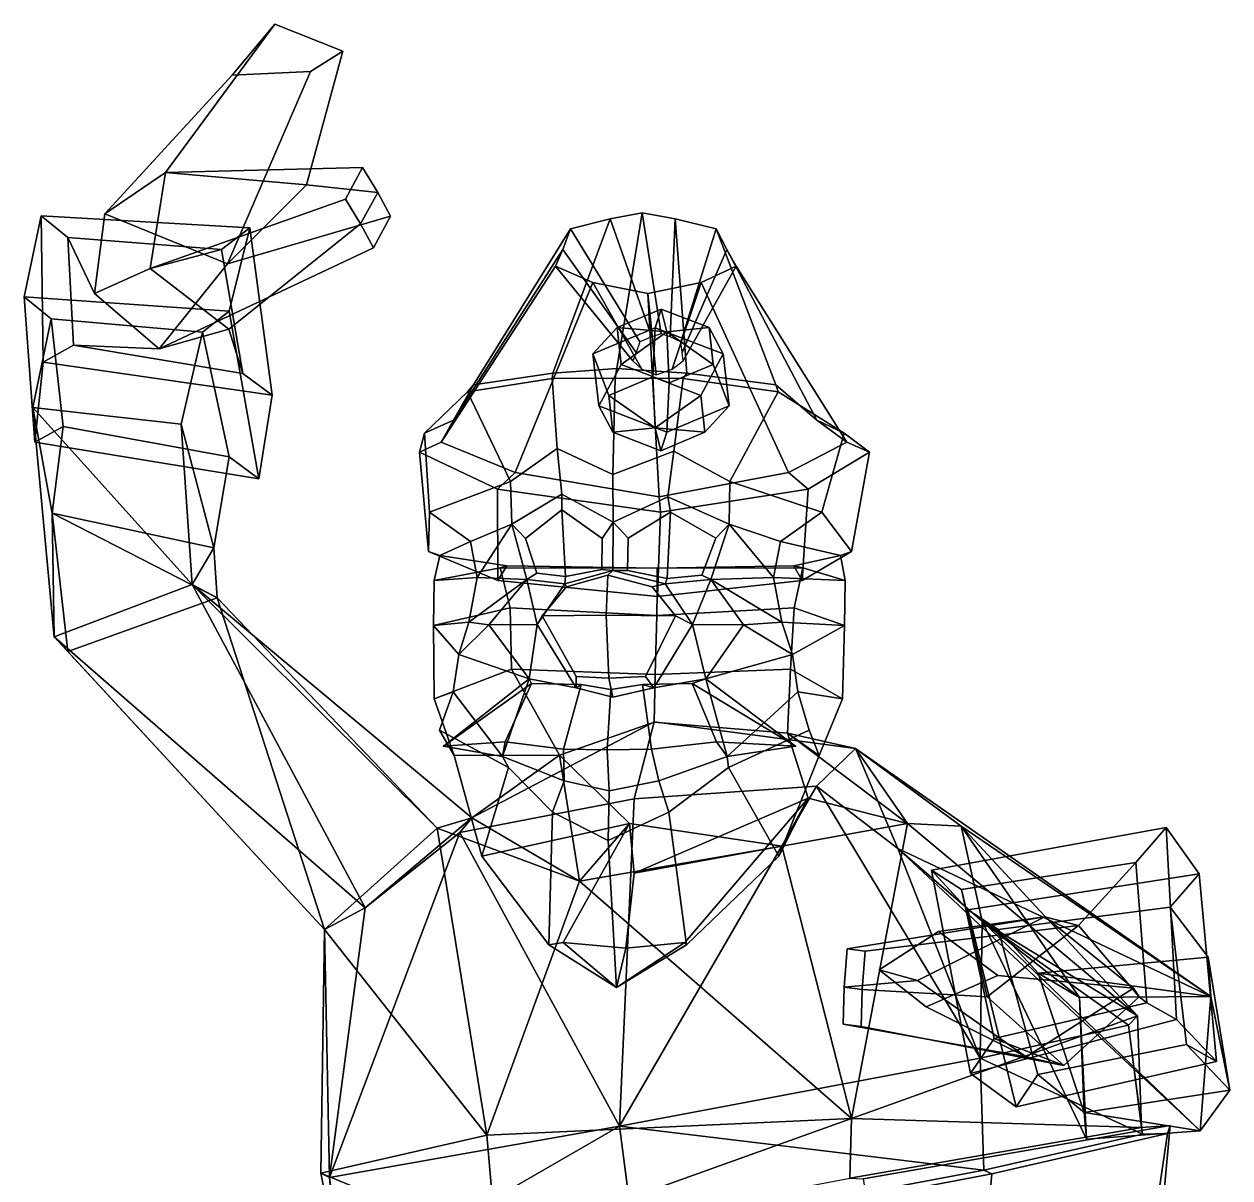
# Model space of a CAD drawing. Extents: x -185 to 169, y -165 to 372.
# Drawn here: x -185.2 to 168.7, y 33.6 to 372.4 of the extents above; entities that cross this region are included whole.
import ezdxf

# ---------------------------------------------------------------- set-up
doc = ezdxf.new("R2010")
doc.units = 0

msp = doc.modelspace()

# ---------------------------------------------------------------- linework, layer by layer
for p in [(-62.063702, 160.391846, 89.739899), (41.231983, 160.391846, 101.879395)]:
    msp.add_point(p)
for points in [[(-124.07785, 357.353241, 98.126274), (-111.601898, 372.354248, 88.385872), (-143.68718, 328.821533, 45.418121), (-161.469254, 316.669342, 74.668533)], [(-91.681297, 364.397156, 86.920975), (-102.258667, 325.145966, 50.199978), (-143.68718, 328.821533, 45.418121), (-111.601898, 372.354248, 88.385872)], [(-101.16214, 358.460968, 102.702614), (-91.681297, 364.397156, 86.920975), (-111.601898, 372.354248, 88.385872), (-124.07785, 357.353241, 98.126274)], [(-101.16214, 358.460968, 102.702614), (-125.459427, 302.001587, 71.385689), (-102.258667, 325.145966, 50.199978), (-91.681297, 364.397156, 86.920975)], [(-101.16214, 358.460968, 102.702614), (-124.07785, 357.353241, 98.126274), (-161.469254, 316.669342, 74.668533), (-125.459427, 302.001587, 71.385689)], [(-85.91819, 330.26178, 32.33387), (-90.884583, 320.984955, 24.801426), (-148.153244, 300.633911, 24.680952), (-143.68718, 328.821533, 45.418121)], [(-81.415337, 322.969055, 39.805828), (-85.91819, 330.26178, 32.33387), (-143.68718, 328.821533, 45.418121), (-102.258667, 325.145966, 50.199978)], [(-81.415337, 322.969055, 39.805828), (-86.495682, 313.684967, 32.326115), (-90.884583, 320.984955, 24.801426), (-85.91819, 330.26178, 32.33387)], [(-161.469254, 316.669342, 74.668533), (-143.68718, 328.821533, 45.418121), (-148.153244, 300.633911, 24.680952), (-164.513626, 293.290161, 42.310204)], [(-77.700874, 316.003571, 47.442944), (-81.415337, 322.969055, 39.805828), (-102.258667, 325.145966, 50.199978), (-125.459427, 302.001587, 71.385689)], [(-77.700874, 316.003571, 47.442944), (-82.692291, 306.698883, 39.893269), (-86.495682, 313.684967, 32.326115), (-81.415337, 322.969055, 39.805828)], [(-86.495682, 313.684967, 32.326115), (-125.097542, 282.789215, 33.032219), (-148.153244, 300.633911, 24.680952), (-90.884583, 320.984955, 24.801426)], [(-180.198029, 316.043152, 26.041769), (-118.960464, 312.576202, 15.927888), (-125.002953, 288.089355, -4.403017), (-185.182663, 292.305817, 3.48723)], [(-182.01059, 249.639771, 49.445057), (-179.614334, 273.161438, 74.115776), (-180.198029, 316.043152, 26.041769), (-185.182663, 292.305817, 3.48723)], [(-180.198029, 316.043152, 26.041769), (-172.373657, 309.694153, 31.353809), (-127.259308, 306.192169, 24.626438), (-118.960464, 312.576202, 15.927888)], [(-179.614334, 273.161438, 74.115776), (-170.693146, 278.076965, 66.892487), (-172.373657, 309.694153, 31.353809), (-180.198029, 316.043152, 26.041769)], [(-125.459427, 302.001587, 71.385689), (-161.469254, 316.669342, 74.668533), (-164.513626, 293.290161, 42.310204), (-145.575531, 277.052216, 51.246536)], [(-77.700874, 316.003571, 47.442944), (-125.459427, 302.001587, 71.385689), (-145.575531, 277.052216, 51.246536), (-82.692291, 306.698883, 39.893269)], [(-53.258961, 266.465637, 74.373276), (-30.029432, 269.866119, 89.705467), (-13.21011, 315.235321, 33.411064), (-24.85784, 312.286377, 30.307522)], [(-11.229773, 271.217651, 99.276337), (-3.766752, 316.956329, 35.533222), (-13.21011, 315.235321, 33.411064), (-30.029432, 269.866119, 89.705467)], [(-0.957444, 280.557587, -11.908784), (-4.457534, 279.059387, -10.746456), (-24.85784, 312.286377, 30.307522), (-13.21011, 315.235321, 33.411064)], [(1.826015, 281.431915, -12.500054), (-0.957444, 280.557587, -11.908784), (-13.21011, 315.235321, 33.411064), (-3.766752, 316.956329, 35.533222)], [(-11.229773, 271.217651, 99.276337), (9.276587, 269.866119, 94.324783), (5.91131, 315.235321, 35.658253), (-3.766752, 316.956329, 35.533222)], [(1.826015, 281.431915, -12.500054), (-3.766752, 316.956329, 35.533222), (5.91131, 315.235321, 35.658253), (4.396554, 280.557587, -11.279571)], [(4.396554, 280.557587, -11.279571), (5.91131, 315.235321, 35.658253), (17.96121, 312.286377, 35.339699), (7.5318, 279.059387, -9.337443)], [(35.427837, 266.465637, 84.795906), (17.96121, 312.286377, 35.339699), (5.91131, 315.235321, 35.658253), (9.276587, 269.866119, 94.324783)], [(-82.692291, 306.698883, 39.893269), (-145.575531, 277.052216, 51.246536), (-125.097542, 282.789215, 33.032219), (-86.495682, 313.684967, 32.326115)], [(-112.378326, 263.416077, 69.458), (-118.960464, 312.576202, 15.927888), (-127.259308, 306.192169, 24.626438), (-120.995094, 269.825165, 64.244896)], [(-116.254883, 238.818909, 47.61282), (-125.002953, 288.089355, -4.403017), (-118.960464, 312.576202, 15.927888), (-112.378326, 263.416077, 69.458)], [(-59.172375, 256.050079, 47.23505), (-53.258961, 266.465637, 74.373276), (-24.85784, 312.286377, 30.307522), (-27.103992, 306.212555, 26.470695)], [(-4.457534, 279.059387, -10.746456), (-5.578152, 275.973663, -7.636907), (-27.103992, 306.212555, 26.470695), (-24.85784, 312.286377, 30.307522)], [(7.5318, 279.059387, -9.337443), (17.96121, 312.286377, 35.339699), (21.035692, 306.212555, 32.128166), (7.900959, 275.973663, -6.052812)], [(47.471901, 256.050079, 59.768078), (21.035692, 306.212555, 32.128166), (17.96121, 312.286377, 35.339699), (35.427837, 266.465637, 84.795906)], [(-164.513626, 293.290161, 42.310204), (-148.153244, 300.633911, 24.680952), (-127.259308, 306.192169, 24.626438), (-172.373657, 309.694153, 31.353809)], [(-145.575531, 277.052216, 51.246536), (-164.513626, 293.290161, 42.310204), (-172.373657, 309.694153, 31.353809), (-170.693146, 278.076965, 66.892487)], [(-125.097542, 282.789215, 33.032219), (-120.995094, 269.825165, 64.244896), (-127.259308, 306.192169, 24.626438), (-148.153244, 300.633911, 24.680952)], [(-62.797523, 249.602448, 24.363186), (-59.172375, 256.050079, 47.23505), (-27.103992, 306.212555, 26.470695), (-29.205503, 301.313141, 23.341705)], [(-5.578152, 275.973663, -7.636907), (-6.563199, 273.484589, -5.138142), (-29.205503, 301.313141, 23.341705), (-27.103992, 306.212555, 26.470695)], [(7.900959, 275.973663, -6.052812), (21.035692, 306.212555, 32.128166), (23.805378, 301.313141, 29.57165), (8.279848, 273.484589, -3.393754)], [(56.300926, 249.602448, 38.359848), (23.805378, 301.313141, 29.57165), (21.035692, 306.212555, 32.128166), (47.471901, 256.050079, 59.768078)], [(-41.043724, 240.723694, 7.080611), (-62.797523, 249.602448, 24.363186), (-29.205503, 301.313141, 23.341705), (-18.234526, 296.523834, 21.813807)], [(-6.563199, 273.484589, -5.138142), (-3.879034, 271.051483, -2.266913), (-18.234526, 296.523834, 21.813807), (-29.205503, 301.313141, 23.341705)], [(8.279848, 273.484589, -3.393754), (23.805378, 301.313141, 29.57165), (13.487537, 296.523834, 25.541845), (5.003143, 271.051483, -1.22306)], [(39.146652, 240.723694, 16.504728), (13.487537, 296.523834, 25.541845), (23.805378, 301.313141, 29.57165), (56.300926, 249.602448, 38.359848)], [(1.17089, 233.588257, -6.241644), (-41.043724, 240.723694, 7.080611), (-18.234526, 296.523834, 21.813807), (-2.153482, 293.297333, 21.805729)], [(-3.879034, 271.051483, -2.266913), (0.362463, 269.412292, -0.046657), (-2.153482, 293.297333, 21.805729), (-18.234526, 296.523834, 21.813807)], [(1.17089, 233.588257, -6.241644), (-2.153482, 293.297333, 21.805729), (13.487537, 296.523834, 25.541845), (39.146652, 240.723694, 16.504728)], [(5.003143, 271.051483, -1.22306), (13.487537, 296.523834, 25.541845), (-2.153482, 293.297333, 21.805729), (0.362463, 269.412292, -0.046657)], [(-185.182663, 292.305817, 3.48723), (-125.002953, 288.089355, -4.403017), (-132.866592, 281.951813, 3.935828), (-177.268738, 285.844543, 8.903345)], [(-182.01059, 249.639771, 49.445057), (-185.182663, 292.305817, 3.48723), (-177.268738, 285.844543, 8.903345), (-173.740845, 254.1828, 42.764088)], [(-116.254883, 238.818909, 47.61282), (-125.050728, 245.324158, 42.331821), (-132.866592, 281.951813, 3.935828), (-125.002953, 288.089355, -4.403017)], [(0.035402, 283.226318, 2.82191), (1.759162, 288.709473, -11.845635), (-11.157227, 283.293304, -18.535093), (-18.231152, 275.566742, -6.638403)], [(1.759162, 288.709473, -11.845635), (3.466427, 282.006897, -26.372824), (-11.157227, 283.293304, -18.535093)], [(0.035402, 283.226318, 2.82191), (19.997549, 275.566742, -2.145679), (15.874553, 283.293304, -15.358259), (1.759162, 288.709473, -11.845635)], [(1.759162, 288.709473, -11.845635), (15.874553, 283.293304, -15.358259), (3.466427, 282.006897, -26.372824)], [(-177.268738, 285.844543, 8.903345), (-132.866592, 281.951813, 3.935828), (-139.131775, 254.867615, -19.182129), (-182.607285, 259.834534, -15.580728)], [(-176.976868, 228.812195, 17.144779), (-173.740845, 254.1828, 42.764088), (-177.268738, 285.844543, 8.903345), (-182.607285, 259.834534, -15.580728)], [(-18.231152, 275.566742, -6.638403), (-11.157227, 283.293304, -18.535093), (-9.958257, 272.460999, -28.737179), (-16.535545, 260.247467, -21.066387)], [(0.035402, 283.226318, 2.82191), (-18.231152, 275.566742, -6.638403), (-13.611489, 263.353241, 2.348328), (-0.6951, 268.769409, 9.037786)], [(-11.157227, 283.293304, -18.535093), (3.466427, 282.006897, -26.372824), (-9.958257, 272.460999, -28.737179)], [(0.035402, 283.226318, 2.82191), (-0.6951, 268.769409, 9.037786), (13.420288, 263.353241, 5.525162), (19.997549, 275.566742, -2.145679)], [(15.874553, 283.293304, -15.358259), (17.073523, 272.460999, -25.560345), (3.466427, 282.006897, -26.372824)], [(19.997549, 275.566742, -2.145679), (21.693155, 260.247467, -16.573662), (17.073523, 272.460999, -25.560345), (15.874553, 283.293304, -15.358259)], [(-145.575531, 277.052216, 51.246536), (-170.693146, 278.076965, 66.892487), (-120.995094, 269.825165, 64.244896), (-125.097542, 282.789215, 33.032219)], [(-139.131775, 254.867615, -19.182129), (-132.866592, 281.951813, 3.935828), (-125.050728, 245.324158, 42.331821), (-129.47377, 218.60376, 18.433817)], [(3.466427, 282.006897, -26.372824), (4.157107, 267.0448, -32.249847), (-9.958257, 272.460999, -28.737179)], [(3.466427, 282.006897, -26.372824), (17.073523, 272.460999, -25.560345), (4.157107, 267.0448, -32.249847)], [(-179.614334, 273.161438, 74.115776), (-112.378326, 263.416077, 69.458), (-120.995094, 269.825165, 64.244896), (-170.693146, 278.076965, 66.892487)], [(-182.01059, 249.639771, 49.445057), (-116.254883, 238.818909, 47.61282), (-112.378326, 263.416077, 69.458), (-179.614334, 273.161438, 74.115776)], [(-18.231152, 275.566742, -6.638403), (-16.535545, 260.247467, -21.066387), (-12.412519, 252.520935, -7.853757), (-13.611489, 263.353241, 2.348328)], [(19.997549, 275.566742, -2.145679), (13.420288, 263.353241, 5.525162), (14.619258, 252.520935, -4.676923), (21.693155, 260.247467, -16.573662)], [(-30.246813, 268.306091, 94.885094), (-30.029432, 269.866119, 89.705467), (-53.258961, 266.465637, 74.373276), (-55.069038, 264.44751, 79.131332)], [(-11.698826, 268.407715, 103.26754), (-11.229773, 271.217651, 99.276337), (-30.029432, 269.866119, 89.705467), (-30.246813, 268.306091, 94.885094)], [(-9.958257, 272.460999, -28.737179), (4.157107, 267.0448, -32.249847), (3.426607, 252.58786, -26.033993), (-16.535545, 260.247467, -21.066387)], [(-11.698826, 268.407715, 103.26754), (8.287191, 268.306091, 99.413681), (9.276587, 269.866119, 94.324783), (-11.229773, 271.217651, 99.276337)], [(17.073523, 272.460999, -25.560345), (21.693155, 260.247467, -16.573662), (3.426607, 252.58786, -26.033993), (4.157107, 267.0448, -32.249847)], [(8.287191, 268.306091, 99.413681), (36.085484, 264.44751, 89.843979), (35.427837, 266.465637, 84.795906), (9.276587, 269.866119, 94.324783)], [(-55.069038, 264.44751, 79.131332), (-53.258961, 266.465637, 74.373276), (-59.172375, 256.050079, 47.23505), (-67.64257, 252.226746, 48.208496)], [(-28.734755, 247.81192, 102.211288), (-30.246813, 268.306091, 94.885094), (-55.069038, 264.44751, 79.131332), (-42.421097, 238.113342, 90.662659)], [(-12.430739, 240.14444, 109.49543), (-11.698826, 268.407715, 103.26754), (-30.246813, 268.306091, 94.885094), (-28.734755, 247.81192, 102.211288)], [(-0.6951, 268.769409, 9.037786), (-13.611489, 263.353241, 2.348328), (-0.004435, 253.807373, 3.160807)], [(-12.430739, 240.14444, 109.49543), (5.497708, 247.024902, 106.41613), (8.287191, 268.306091, 99.413681), (-11.698826, 268.407715, 103.26754)], [(-0.6951, 268.769409, 9.037786), (-0.004435, 253.807373, 3.160807), (13.420288, 263.353241, 5.525162)], [(5.497708, 247.024902, 106.41613), (21.974785, 238.113342, 98.230591), (36.085484, 264.44751, 89.843979), (8.287191, 268.306091, 99.413681)], [(36.085484, 264.44751, 89.843979), (55.485622, 252.226746, 62.678741), (47.471901, 256.050079, 59.768078), (35.427837, 266.465637, 84.795906)], [(-42.421097, 238.113342, 90.662659), (-55.069038, 264.44751, 79.131332), (-67.64257, 252.226746, 48.208496), (-66.160942, 229.046692, 70.274971)], [(-13.611489, 263.353241, 2.348328), (-12.412519, 252.520935, -7.853757), (-0.004435, 253.807373, 3.160807)], [(13.420288, 263.353241, 5.525162), (-0.004435, 253.807373, 3.160807), (14.619258, 252.520935, -4.676923)], [(21.974785, 238.113342, 98.230591), (48.928448, 229.046692, 83.800484), (55.485622, 252.226746, 62.678741), (36.085484, 264.44751, 89.843979)], [(-182.607285, 259.834534, -15.580728), (-139.131775, 254.867615, -19.182129), (-135.871109, 207.864929, -43.242466)], [(-182.607285, 259.834534, -15.580728), (-135.871109, 207.864929, -43.242466), (-176.332565, 192.474243, -48.756306)], [(-176.976868, 228.812195, 17.144779), (-182.607285, 259.834534, -15.580728), (-176.332565, 192.474243, -48.756306)], [(-12.412519, 252.520935, -7.853757), (-16.535545, 260.247467, -21.066387), (3.426607, 252.58786, -26.033993), (1.702845, 247.104736, -11.366426)], [(14.619258, 252.520935, -4.676923), (1.702845, 247.104736, -11.366426), (3.426607, 252.58786, -26.033993), (21.693155, 260.247467, -16.573662)], [(-129.47377, 218.60376, 18.433817), (-135.871109, 207.864929, -43.242466), (-139.131775, 254.867615, -19.182129)], [(-67.64257, 252.226746, 48.208496), (-59.172375, 256.050079, 47.23505), (-62.797523, 249.602448, 24.363186), (-69.186852, 246.679688, 22.574503)], [(55.485622, 252.226746, 62.678741), (62.930855, 246.679688, 38.101212), (56.300926, 249.602448, 38.359848), (47.471901, 256.050079, 59.768078)], [(-182.01059, 249.639771, 49.445057), (-173.740845, 254.1828, 42.764088), (-125.050728, 245.324158, 42.331821), (-116.254883, 238.818909, 47.61282)], [(-129.47377, 218.60376, 18.433817), (-125.050728, 245.324158, 42.331821), (-173.740845, 254.1828, 42.764088), (-176.976868, 228.812195, 17.144779)], [(-66.160942, 229.046692, 70.274971), (-67.64257, 252.226746, 48.208496), (-69.186852, 246.679688, 22.574503), (-66.494377, 217.528961, 33.928905)], [(-0.004435, 253.807373, 3.160807), (-12.412519, 252.520935, -7.853757), (1.702845, 247.104736, -11.366426)], [(-0.004435, 253.807373, 3.160807), (1.702845, 247.104736, -11.366426), (14.619258, 252.520935, -4.676923)], [(48.928448, 229.046692, 83.800484), (57.679321, 217.528931, 48.522022), (62.930855, 246.679688, 38.101212), (55.485622, 252.226746, 62.678741)], [(-69.186852, 246.679688, 22.574503), (-62.797523, 249.602448, 24.363186), (-41.043724, 240.723694, 7.080611), (-46.20927, 235.841858, 3.666615)], [(-28.734755, 247.81192, 102.211288), (-42.421097, 238.113342, 90.662659), (-42.090729, 225.531097, 90.359383), (-27.348347, 234.362305, 103.854225)], [(-12.430739, 240.14444, 109.49543), (-28.734755, 247.81192, 102.211288), (-27.348347, 234.362305, 103.854225), (-12.256911, 226.162354, 108.016319)], [(62.930855, 246.679688, 38.101212), (44.962967, 235.841858, 14.381341), (39.146652, 240.723694, 16.504728), (56.300926, 249.602448, 38.359848)], [(-66.494377, 217.528961, 33.928905), (-69.186852, 246.679688, 22.574503), (-46.20927, 235.841858, 3.666615), (-46.200752, 209.012573, 11.264956)], [(-12.430739, 240.14444, 109.49543), (-12.256911, 226.162354, 108.016319), (3.785005, 233.558929, 107.549652), (5.497708, 247.024902, 106.41613)], [(5.497708, 247.024902, 106.41613), (3.785005, 233.558929, 107.549652), (21.72373, 225.531097, 97.858978), (21.974785, 238.113342, 98.230591)], [(57.679321, 217.528931, 48.522022), (43.193069, 209.012573, 21.770678), (44.962967, 235.841858, 14.381341), (62.930855, 246.679688, 38.101212)], [(-46.20927, 235.841858, 3.666615), (-41.043724, 240.723694, 7.080611), (1.17089, 233.588257, -6.241644), (1.59438, 229.046326, -9.845149)], [(44.962967, 235.841858, 14.381341), (1.59438, 229.046326, -9.845149), (1.17089, 233.588257, -6.241644), (39.146652, 240.723694, 16.504728)], [(-54.158894, 220.511871, 72.378525), (-42.090729, 225.531097, 90.359383), (-42.421097, 238.113342, 90.662659), (-66.160942, 229.046692, 70.274971)], [(36.765713, 220.511841, 83.064148), (48.928448, 229.046692, 83.800484), (21.974785, 238.113342, 98.230591), (21.72373, 225.531097, 97.858978)], [(-46.200752, 209.012573, 11.264956), (-46.20927, 235.841858, 3.666615), (1.59438, 229.046326, -9.845149), (0.737576, 204.31366, -2.554574)], [(-27.370174, 229.727142, 101.822227), (-27.348347, 234.362305, 103.854225), (-42.090729, 225.531097, 90.359383), (-38.080399, 221.355011, 90.683357)], [(-27.370174, 229.727142, 101.822227), (-15.495459, 221.355835, 104.857925), (-12.256911, 226.162354, 108.016319), (-27.348347, 234.362305, 103.854225)], [(4.551344, 229.031921, 105.371513), (3.785005, 233.558929, 107.549652), (-12.256911, 226.162354, 108.016319), (-7.945357, 221.475159, 105.926743)], [(43.193069, 209.012573, 21.770678), (0.737576, 204.31366, -2.554574), (1.59438, 229.046326, -9.845149), (44.962967, 235.841858, 14.381341)], [(4.551344, 229.031921, 105.371513), (17.80331, 221.473633, 94.730148), (21.72373, 225.531097, 97.858978), (3.785005, 233.558929, 107.549652)], [(-176.976868, 228.812195, 17.144779), (-172.311813, 188.203125, -4.053397), (-128.567886, 203.892761, 9.136679)], [(-176.976868, 228.812195, 17.144779), (-128.567886, 203.892761, 9.136679), (-129.47377, 218.60376, 18.433817)], [(-176.976868, 228.812195, 17.144779), (-176.332565, 192.474243, -48.756306), (-172.311813, 188.203125, -4.053397)], [(-66.160942, 229.046692, 70.274971), (-66.494377, 217.528961, 33.928905), (-63.218369, 216.338623, 34.373741), (-54.158894, 220.511871, 72.378525)], [(-26.264217, 210.233398, 100.116936), (-27.370174, 229.727142, 101.822227), (-38.080399, 221.355011, 90.683357), (-34.697186, 211.166168, 93.998276)], [(-15.495459, 221.355835, 104.857925), (-27.370174, 229.727142, 101.822227), (-26.264217, 210.233398, 100.116936), (-15.594364, 212.238831, 105.699516)], [(-7.945357, 221.475159, 105.926743), (-8.067393, 211.970886, 106.965157), (3.506172, 209.620789, 102.98127), (4.551344, 229.031921, 105.371513)], [(3.506172, 209.620789, 102.98127), (13.736956, 210.614624, 97.853271), (17.80331, 221.473633, 94.730148), (4.551344, 229.031921, 105.371513)], [(48.928448, 229.046692, 83.800484), (36.765713, 220.511841, 83.064148), (54.389442, 216.338623, 48.195225), (57.679321, 217.528931, 48.522022)], [(-52.235683, 209.879486, 72.915611), (-42.090729, 225.531097, 90.359383), (-54.158894, 220.511871, 72.378525)], [(-37.63221, 209.325806, 94.662231), (-42.090729, 225.531097, 90.359383), (-52.235683, 209.879486, 72.915611)], [(-34.697186, 211.166168, 93.998276), (-38.080399, 221.355011, 90.683357), (-42.090729, 225.531097, 90.359383), (-37.63221, 209.325806, 94.662231)], [(-15.594364, 212.238831, 105.699516), (-12.407836, 211.992554, 109.300545), (-12.256911, 226.162354, 108.016319), (-15.495459, 221.355835, 104.857925)], [(-8.067393, 211.970886, 106.965157), (-7.945357, 221.475159, 105.926743), (-12.256911, 226.162354, 108.016319), (-12.407836, 211.992554, 109.300545)], [(13.736956, 210.614624, 97.853271), (16.389112, 209.325806, 101.01091), (21.72373, 225.531097, 97.858978), (17.80331, 221.473633, 94.730148)], [(16.389112, 209.325806, 101.01091), (34.770382, 209.879486, 83.140724), (21.72373, 225.531097, 97.858978)], [(34.770382, 209.879486, 83.140724), (36.765713, 220.511841, 83.064148), (21.72373, 225.531097, 97.858978)], [(-54.158894, 220.511871, 72.378525), (-63.218369, 216.338623, 34.373741), (-64.806221, 209.05072, 34.995663), (-52.235683, 209.879486, 72.915611)], [(36.765713, 220.511841, 83.064148), (34.770382, 209.879486, 83.140724), (55.789837, 209.05072, 49.168327), (54.389442, 216.338623, 48.195225)], [(-129.47377, 218.60376, 18.433817), (-128.567886, 203.892761, 9.136679), (-135.871109, 207.864929, -43.242466)], [(-66.494377, 217.528961, 33.928905), (-46.200752, 209.012573, 11.264956), (-43.49086, 213.324493, 10.363262), (-63.218369, 216.338623, 34.373741)], [(-64.806221, 209.05072, 34.995663), (-63.218369, 216.338623, 34.373741), (-43.49086, 213.324493, 10.363262), (-45.456055, 212.719727, 7.273784)], [(57.679321, 217.528931, 48.522022), (54.389442, 216.338623, 48.195225), (40.76606, 213.324493, 20.265285), (43.193069, 209.012573, 21.770678)], [(55.789837, 209.05072, 49.168327), (43.393974, 212.719727, 17.715597), (40.76606, 213.324493, 20.265285), (54.389442, 216.338623, 48.195225)], [(-65.08271, 195.857544, 37.161732), (-64.806221, 209.05072, 34.995663), (-45.456055, 212.719727, 7.273784), (-42.557335, 201.022125, 6.124616)], [(-46.200752, 209.012573, 11.264956), (0.737576, 204.31366, -2.554574), (0.63203, 212.624268, -1.656469), (-43.49086, 213.324493, 10.363262)], [(-45.456055, 212.719727, 7.273784), (-43.49086, 213.324493, 10.363262), (0.63203, 212.624268, -1.656469), (0.728796, 212.640259, -2.479868)], [(-42.557335, 201.022125, 6.124616), (-45.456055, 212.719727, 7.273784), (0.728796, 212.640259, -2.479868), (0.557899, 198.764587, -1.025723)], [(40.840664, 201.022156, 15.925696), (0.557899, 198.764587, -1.025723), (0.728796, 212.640259, -2.479868), (43.393974, 212.719727, 17.715597)], [(43.193069, 209.012573, 21.770678), (40.76606, 213.324493, 20.265285), (0.63203, 212.624268, -1.656469), (0.737576, 204.31366, -2.554574)], [(43.393974, 212.719727, 17.715597), (0.728796, 212.640259, -2.479868), (0.63203, 212.624268, -1.656469), (40.76606, 213.324493, 20.265285)], [(55.556614, 195.857544, 51.339481), (40.840664, 201.022156, 15.925696), (43.393974, 212.719727, 17.715597), (55.789837, 209.05072, 49.168327)], [(-52.235683, 209.879486, 72.915611), (-64.806221, 209.05072, 34.995663), (-65.08271, 195.857544, 37.161732), (-54.643654, 196.780273, 72.485008)], [(-54.643654, 196.780273, 72.485008), (-37.63221, 209.325806, 94.662231), (-52.235683, 209.879486, 72.915611)], [(-48.759182, 195.971649, 96.557671), (-37.63221, 209.325806, 94.662231), (-54.643654, 196.780273, 72.485008)], [(-48.759182, 195.971649, 96.557671), (-34.581596, 196.126038, 101.279106), (-37.63221, 209.325806, 94.662231)], [(-26.264217, 210.233398, 100.116936), (-34.697186, 211.166168, 93.998276), (-37.63221, 209.325806, 94.662231), (-26.487934, 208.047119, 102.302353)], [(-34.581596, 196.126038, 101.279106), (-26.487934, 208.047119, 102.302353), (-37.63221, 209.325806, 94.662231)], [(-14.313601, 198.795746, 127.73053), (-13.831068, 210.611206, 123.624634), (-25.957363, 207.17572, 118.660019), (-33.125423, 198.611816, 119.026199)], [(-26.264217, 210.233398, 100.116936), (-26.487934, 208.047119, 102.302353), (-12.407836, 211.992554, 109.300545), (-15.594364, 212.238831, 105.699516)], [(-13.831068, 210.611206, 123.624634), (-12.407836, 211.992554, 109.300545), (-26.487934, 208.047119, 102.302353), (-25.957363, 207.17572, 118.660019)], [(-14.313601, 198.795746, 127.73053), (6.003692, 198.611816, 123.624725), (-0.88417, 207.17572, 121.606667), (-13.831068, 210.611206, 123.624634)], [(-13.831068, 210.611206, 123.624634), (-0.88417, 207.17572, 121.606667), (2.9111, 208.047119, 105.757378), (-12.407836, 211.992554, 109.300545)], [(3.506172, 209.620789, 102.98127), (-8.067393, 211.970886, 106.965157), (-12.407836, 211.992554, 109.300545), (2.9111, 208.047119, 105.757378)], [(3.506172, 209.620789, 102.98127), (2.9111, 208.047119, 105.757378), (16.389112, 209.325806, 101.01091), (13.736956, 210.614624, 97.853271)], [(11.021474, 196.126038, 106.638466), (16.389112, 209.325806, 101.01091), (2.9111, 208.047119, 105.757378)], [(25.907394, 195.971649, 105.332619), (16.389112, 209.325806, 101.01091), (11.021474, 196.126038, 106.638466)], [(37.212582, 196.780273, 83.280121), (34.770382, 209.879486, 83.140724), (16.389112, 209.325806, 101.01091)], [(25.907394, 195.971649, 105.332619), (37.212582, 196.780273, 83.280121), (16.389112, 209.325806, 101.01091)], [(34.770382, 209.879486, 83.140724), (37.212582, 196.780273, 83.280121), (55.556614, 195.857544, 51.339481), (55.789837, 209.05072, 49.168327)], [(-85.128746, 112.91452, -12.422973), (-176.332565, 192.474243, -48.756306), (-135.871109, 207.864929, -43.242466)], [(-63.952717, 136.350159, 58.365902), (-53.817543, 139.349426, 19.75009), (-135.871109, 207.864929, -43.242466)], [(-63.952717, 136.350159, 58.365902), (-135.871109, 207.864929, -43.242466), (-128.567886, 203.892761, 9.136679)], [(-85.128746, 112.91452, -12.422973), (-135.871109, 207.864929, -43.242466), (-53.817543, 139.349426, 19.75009)], [(-33.125423, 198.611816, 119.026199), (-25.957363, 207.17572, 118.660019), (-26.487934, 208.047119, 102.302353), (-34.581596, 196.126038, 101.279106)], [(6.003692, 198.611816, 123.624725), (11.021474, 196.126038, 106.638466), (2.9111, 208.047119, 105.757378), (-0.88417, 207.17572, 121.606667)], [(-172.311813, 188.203125, -4.053397), (-97.019958, 106.597412, 29.070494), (-128.567886, 203.892761, 9.136679)], [(-97.019958, 106.597412, 29.070494), (-63.952717, 136.350159, 58.365902), (-128.567886, 203.892761, 9.136679)], [(-64.809265, 174.303772, 38.573505), (-65.08271, 195.857544, 37.161732), (-42.557335, 201.022125, 6.124616), (-42.110516, 183.035461, 9.114325)], [(-42.110516, 183.035461, 9.114325), (-42.557335, 201.022125, 6.124616), (0.557899, 198.764587, -1.025723), (0.039998, 181.406067, 3.381163)], [(-23.201818, 180.862122, 115.329704), (-33.125423, 198.611816, 119.026199), (-34.581596, 196.126038, 101.279106), (-23.139877, 177.53891, 102.379852)], [(-13.607635, 180.342468, 121.723434), (-14.313601, 198.795746, 127.73053), (-33.125423, 198.611816, 119.026199), (-23.201818, 180.862122, 115.329704)], [(-13.607635, 180.342468, 121.723434), (-2.792527, 180.862122, 117.728241), (6.003692, 198.611816, 123.624725), (-14.313601, 198.795746, 127.73053)], [(-2.792527, 180.862122, 117.728241), (-0.363701, 177.53891, 105.056549), (11.021474, 196.126038, 106.638466), (6.003692, 198.611816, 123.624725)], [(39.712883, 183.035461, 18.730356), (0.039998, 181.406067, 3.381163), (0.557899, 198.764587, -1.025723), (40.840664, 201.022156, 15.925696)], [(54.963318, 174.303772, 52.649391), (39.712883, 183.035461, 18.730356), (40.840664, 201.022156, 15.925696), (55.556614, 195.857544, 51.339481)], [(-54.643654, 196.780273, 72.485008), (-65.08271, 195.857544, 37.161732), (-57.624172, 187.256714, 71.577469)], [(-59.240242, 176.326874, 71.57132), (-57.624172, 187.256714, 71.577469), (-65.08271, 195.857544, 37.161732), (-64.809265, 174.303772, 38.573505)], [(-57.624172, 187.256714, 71.577469), (-48.759182, 195.971649, 96.557671), (-54.643654, 196.780273, 72.485008)], [(-36.977924, 180.157227, 94.808899), (-48.759182, 195.971649, 96.557671), (-57.624172, 187.256714, 71.577469)], [(-36.977924, 180.157227, 94.808899), (-34.581596, 196.126038, 101.279106), (-48.759182, 195.971649, 96.557671)], [(-23.139877, 177.53891, 102.379852), (-34.581596, 196.126038, 101.279106), (-36.977924, 180.157227, 94.808899)], [(-0.363701, 177.53891, 105.056549), (14.852571, 180.157227, 100.900108), (11.021474, 196.126038, 106.638466)], [(14.852571, 180.157227, 100.900108), (25.907394, 195.971649, 105.332619), (11.021474, 196.126038, 106.638466)], [(14.852571, 180.157227, 100.900108), (40.322296, 187.256714, 83.08831), (25.907394, 195.971649, 105.332619)], [(40.322296, 187.256714, 83.08831), (37.212582, 196.780273, 83.280121), (25.907394, 195.971649, 105.332619)], [(37.212582, 196.780273, 83.280121), (40.322296, 187.256714, 83.08831), (55.556614, 195.857544, 51.339481)], [(41.895763, 176.326874, 83.457001), (54.963318, 174.303772, 52.649391), (55.556614, 195.857544, 51.339481), (40.322296, 187.256714, 83.08831)], [(-97.019958, 106.597412, 29.070494), (-176.332565, 192.474243, -48.756306), (-85.128746, 112.91452, -12.422973)], [(-172.311813, 188.203125, -4.053397), (-176.332565, 192.474243, -48.756306), (-97.019958, 106.597412, 29.070494)], [(-59.240242, 176.326874, 71.57132), (-44.774696, 157.333466, 100.253395), (-36.977924, 180.157227, 94.808899), (-57.624172, 187.256714, 71.577469)], [(41.895763, 176.326874, 83.457001), (40.322296, 187.256714, 83.08831), (14.852571, 180.157227, 100.900108), (21.174648, 157.333466, 108.003883)], [(-59.004269, 157.693542, 43.398945), (-64.809265, 174.303772, 38.573505), (-42.110516, 183.035461, 9.114325), (-28.057714, 157.704041, 37.391857)], [(-28.057714, 157.704041, 37.391857), (-42.110516, 183.035461, 9.114325), (0.039998, 181.406067, 3.381163), (-0.280158, 167.425751, 9.257944)], [(-13.607635, 180.342468, 121.723434), (-23.201818, 180.862122, 115.329704), (-23.139877, 177.53891, 102.379852), (-12.442816, 174.753601, 109.59819)], [(-13.607635, 180.342468, 121.723434), (-12.442816, 174.753601, 109.59819), (-0.363701, 177.53891, 105.056549), (-2.792527, 180.862122, 117.728241)], [(38.827747, 164.250916, 22.252121), (-0.280158, 167.425751, 9.257944), (0.039998, 181.406067, 3.381163), (39.712883, 183.035461, 18.730356)], [(48.197739, 157.693542, 55.997517), (38.827747, 164.250916, 22.252121), (39.712883, 183.035461, 18.730356), (54.963318, 174.303772, 52.649391)], [(-36.262051, 178.741455, 108.990097), (-36.977924, 180.157227, 94.808899), (-62.063702, 160.391846, 89.739899)], [(-62.063702, 160.391846, 89.739899), (-36.977924, 180.157227, 94.808899), (-44.774696, 157.333466, 100.253395)], [(-43.968266, 161.693604, 110.500923), (-36.262051, 178.741455, 108.990097), (-62.063702, 160.391846, 89.739899)], [(-21.678814, 178.479248, 110.821953), (-36.262051, 178.741455, 108.990097), (-43.968266, 161.693604, 110.500923), (-26.890888, 159.50531, 121.235878)], [(-36.262051, 178.741455, 108.990097), (-21.678814, 178.479248, 110.821953), (-23.139877, 177.53891, 102.379852), (-36.977924, 180.157227, 94.808899)], [(-26.890888, 159.50531, 121.235878), (-14.068504, 159.302063, 123.431267), (-13.031365, 177.066162, 114.606194), (-21.678814, 178.479248, 110.821953)], [(-13.031365, 177.066162, 114.606194), (-12.442816, 174.753601, 109.59819), (-23.139877, 177.53891, 102.379852), (-21.678814, 178.479248, 110.821953)], [(-1.086501, 159.50531, 124.268456), (-3.742184, 178.479248, 112.929901), (-13.031365, 177.066162, 114.606194), (-14.068504, 159.302063, 123.431267)], [(-13.031365, 177.066162, 114.606194), (-3.742184, 178.479248, 112.929901), (-0.363701, 177.53891, 105.056549), (-12.442816, 174.753601, 109.59819)], [(10.86841, 178.741455, 114.528954), (14.852571, 180.157227, 100.900108), (-0.363701, 177.53891, 105.056549), (-3.742184, 178.479248, 112.929901)], [(-3.742184, 178.479248, 112.929901), (-1.086501, 159.50531, 124.268456), (18.014385, 161.693604, 117.78524), (10.86841, 178.741455, 114.528954)], [(10.86841, 178.741455, 114.528954), (41.231983, 160.391846, 101.879395), (14.852571, 180.157227, 100.900108)], [(18.014385, 161.693604, 117.78524), (41.231983, 160.391846, 101.879395), (10.86841, 178.741455, 114.528954)], [(41.231983, 160.391846, 101.879395), (21.174648, 157.333466, 108.003883), (14.852571, 180.157227, 100.900108)], [(-59.004269, 157.693542, 43.398945), (-63.30851, 165.069916, 74.289261), (-59.240242, 176.326874, 71.57132), (-64.809265, 174.303772, 38.573505)], [(-59.240242, 176.326874, 71.57132), (-63.30851, 165.069916, 74.289261), (-43.044556, 154.108582, 91.384659), (-44.774696, 157.333466, 100.253395)], [(41.895763, 176.326874, 83.457001), (21.174648, 157.333466, 108.003883), (21.547787, 154.108582, 98.975662), (45.223053, 165.069916, 87.044083)], [(48.197739, 157.693542, 55.997517), (54.963318, 174.303772, 52.649391), (41.895763, 176.326874, 83.457001), (45.223053, 165.069916, 87.044083)], [(-0.270814, 167.524323, 5.853335), (-6.138351, 144.9328, -45.088951), (-57.334351, 135.068878, -23.38224), (-53.817543, 139.349426, 19.75009)], [(-0.270814, 167.524323, 5.853335), (-53.817543, 139.349426, 19.75009), (-28.057714, 157.704041, 37.391857), (-0.280158, 167.425751, 9.257944)], [(-0.270814, 167.524323, 5.853335), (58.859135, 159.712799, -12.852012), (47.393448, 148.612915, -47.761478), (-6.138351, 144.9328, -45.088951)], [(-0.280158, 167.425751, 9.257944), (38.827747, 164.250916, 22.252121), (58.859135, 159.712799, -12.852012), (-0.270814, 167.524323, 5.853335)], [(-43.044556, 154.108582, 91.384659), (-63.30851, 165.069916, 74.289261), (-59.004269, 157.693542, 43.398945), (-50.863136, 128.051697, 60.470619)], [(21.547787, 154.108582, 98.975662), (36.320499, 128.051697, 70.716599), (48.197739, 157.693542, 55.997517), (45.223053, 165.069916, 87.044083)], [(36.320499, 128.051697, 70.716599), (44.929642, 145.118408, 43.782894), (38.827747, 164.250916, 22.252121), (48.197739, 157.693542, 55.997517)], [(74.095039, 137.694672, 33.822235), (38.827747, 164.250916, 22.252121), (44.929642, 145.118408, 43.782894)], [(58.859135, 159.712799, -12.852012), (38.827747, 164.250916, 22.252121), (74.095039, 137.694672, 33.822235)], [(-44.774696, 157.333466, 100.253395), (-43.968266, 161.693604, 110.500923), (-62.063702, 160.391846, 89.739899)], [(-26.890888, 159.50531, 121.235878), (-43.968266, 161.693604, 110.500923), (-44.774696, 157.333466, 100.253395), (-26.729877, 150.202789, 111.284271)], [(-14.068504, 159.302063, 123.431267), (-26.890888, 159.50531, 121.235878), (-26.729877, 150.202789, 111.284271), (-13.471634, 147.237915, 118.352463)], [(-14.068504, 159.302063, 123.431267), (-13.471634, 147.237915, 118.352463), (1.064071, 150.202789, 114.550667), (-1.086501, 159.50531, 124.268456)], [(-1.086501, 159.50531, 124.268456), (1.064071, 150.202789, 114.550667), (21.174648, 157.333466, 108.003883), (18.014385, 161.693604, 117.78524)], [(21.174648, 157.333466, 108.003883), (41.231983, 160.391846, 101.879395), (18.014385, 161.693604, 117.78524)], [(71.198196, 130.369934, -41.825806), (47.393448, 148.612915, -47.761478), (58.859135, 159.712799, -12.852012)], [(89.808685, 136.90033, 31.634886), (58.859135, 159.712799, -12.852012), (74.095039, 137.694672, 33.822235)], [(89.808685, 136.90033, 31.634886), (163.109085, 86.934448, -9.253201), (58.859135, 159.712799, -12.852012)], [(71.198196, 130.369934, -41.825806), (58.859135, 159.712799, -12.852012), (163.109085, 86.934448, -9.253201)], [(-50.863136, 128.051697, 60.470619), (-59.004269, 157.693542, 43.398945), (-28.057714, 157.704041, 37.391857), (-7.462603, 137.660461, 61.029522)], [(-53.817543, 139.349426, 19.75009), (-22.199127, 120.786255, 71.92408), (-28.057714, 157.704041, 37.391857)], [(-30.129818, 141.052002, 112.94986), (-26.729877, 150.202789, 111.284271), (-44.774696, 157.333466, 100.253395), (-43.044556, 154.108582, 91.384659)], [(-22.199127, 120.786255, 71.92408), (-7.462603, 137.660461, 61.029522), (-28.057714, 157.704041, 37.391857)], [(3.985218, 141.052002, 116.959122), (21.547787, 154.108582, 98.975662), (21.174648, 157.333466, 108.003883), (1.064071, 150.202789, 114.550667)], [(-31.199289, 102.061218, 94.761116), (-30.129818, 141.052002, 112.94986), (-43.044556, 154.108582, 91.384659), (-50.863136, 128.051697, 60.470619)], [(9.242459, 102.061218, 99.513901), (36.320499, 128.051697, 70.716599), (21.547787, 154.108582, 98.975662), (3.985218, 141.052002, 116.959122)], [(-13.815693, 132.70874, 121.280083), (-13.471634, 147.237915, 118.352463), (-26.729877, 150.202789, 111.284271), (-30.129818, 141.052002, 112.94986)], [(-13.815693, 132.70874, 121.280083), (3.985218, 141.052002, 116.959122), (1.064071, 150.202789, 114.550667), (-13.471634, 147.237915, 118.352463)], [(95.406517, 68.75531, -98.468575), (-10.416051, 48.806946, -99.652473), (47.393448, 148.612915, -47.761478)], [(-10.416051, 48.806946, -99.652473), (-6.138351, 144.9328, -45.088951), (47.393448, 148.612915, -47.761478)], [(8.69668, 102.747955, 83.433365), (-8.620417, 101.11232, 77.073166), (-6.092904, 123.141449, 55.56641), (44.929642, 145.118408, 43.782894)], [(-6.092904, 123.141449, 55.56641), (37.178959, 131.058563, 57.962162), (44.929642, 145.118408, 43.782894)], [(9.242459, 102.061218, 99.513901), (8.69668, 102.747955, 83.433365), (44.929642, 145.118408, 43.782894), (36.320499, 128.051697, 70.716599)], [(37.178959, 131.058563, 57.962162), (74.095039, 137.694672, 33.822235), (44.929642, 145.118408, 43.782894)], [(95.406517, 68.75531, -98.468575), (47.393448, 148.612915, -47.761478), (71.198196, 130.369934, -41.825806)], [(-10.416051, 48.806946, -99.652473), (-57.334351, 135.068878, -23.38224), (-6.138351, 144.9328, -45.088951)], [(-85.128746, 112.91452, -12.422973), (-53.817543, 139.349426, 19.75009), (-57.334351, 135.068878, -23.38224)], [(-63.952717, 136.350159, 58.365902), (-22.199127, 120.786255, 71.92408), (-53.817543, 139.349426, 19.75009)], [(-11.357318, 89.545197, 100.361626), (-13.815693, 132.70874, 121.280083), (-30.129818, 141.052002, 112.94986), (-31.199289, 102.061218, 94.761116)], [(-11.357318, 89.545197, 100.361626), (9.242459, 102.061218, 99.513901), (3.985218, 141.052002, 116.959122), (-13.815693, 132.70874, 121.280083)], [(-49.370842, 46.201202, 111.41256), (-63.952717, 136.350159, 58.365902), (-97.019958, 106.597412, 29.070494)], [(-95.553993, 33.74321, -35.446774), (-57.334351, 135.068878, -23.38224), (-10.416051, 48.806946, -99.652473)], [(-95.553993, 33.74321, -35.446774), (-85.128746, 112.91452, -12.422973), (-57.334351, 135.068878, -23.38224)], [(-49.370842, 46.201202, 111.41256), (-22.199127, 120.786255, 71.92408), (-63.952717, 136.350159, 58.365902)], [(-31.199289, 102.061218, 94.761116), (-50.863136, 128.051697, 60.470619), (-7.462603, 137.660461, 61.029522), (-26.940243, 102.747955, 79.245247)], [(-26.940243, 102.747955, 79.245247), (-7.462603, 137.660461, 61.029522), (-6.092904, 123.141449, 55.56641), (-8.620417, 101.11232, 77.073166)], [(37.178959, 131.058563, 57.962162), (-7.462603, 137.660461, 61.029522), (-22.199127, 120.786255, 71.92408)], [(-6.092904, 123.141449, 55.56641), (-7.462603, 137.660461, 61.029522), (37.178959, 131.058563, 57.962162)], [(57.687618, 51.08844, 107.973984), (74.095039, 137.694672, 33.822235), (37.178959, 131.058563, 57.962162)], [(57.687618, 51.08844, 107.973984), (141.589676, 81.213318, 48.390762), (74.095039, 137.694672, 33.822235)], [(141.589676, 81.213318, 48.390762), (89.808685, 136.90033, 31.634886), (74.095039, 137.694672, 33.822235)], [(91.78997, 112.343567, 50.698544), (81.152077, 123.968872, 79.835281), (150.018036, 136.521667, 100.461075), (159.713623, 122.86438, 72.731339)], [(81.152077, 123.968872, 79.835281), (89.89669, 118.29126, 85.648849), (141.102463, 126.27179, 101.323769), (150.018036, 136.521667, 100.461075)], [(141.589676, 81.213318, 48.390762), (95.96859, 108.984802, -12.561458), (89.808685, 136.90033, 31.634886)], [(95.96859, 108.984802, -12.561458), (124.582626, 86.645462, 24.511845), (89.808685, 136.90033, 31.634886)], [(89.808685, 136.90033, 31.634886), (124.582626, 86.645462, 24.511845), (163.109085, 86.934448, -9.253201)], [(152.992706, 80.113647, 126.415619), (150.018036, 136.521667, 100.461075), (141.102463, 126.27179, 101.323769), (144.321411, 85.067596, 120.936981)], [(152.992706, 80.113647, 126.415619), (164.804367, 67.77182, 98.039932), (159.713623, 122.86438, 72.731339), (150.018036, 136.521667, 100.461075)], [(57.687618, 51.08844, 107.973984), (37.178959, 131.058563, 57.962162), (-22.199127, 120.786255, 71.92408)], [(95.406517, 68.75531, -98.468575), (71.198196, 130.369934, -41.825806), (95.96859, 108.984802, -12.561458)], [(71.198196, 130.369934, -41.825806), (163.109085, 86.934448, -9.253201), (159.935928, 47.503326, -24.517656)], [(95.96859, 108.984802, -12.561458), (71.198196, 130.369934, -41.825806), (159.935928, 47.503326, -24.517656)], [(105.932014, 54.512634, 80.695953), (92.58036, 64.295898, 110.590378), (81.152077, 123.968872, 79.835281), (91.78997, 112.343567, 50.698544)], [(92.58036, 64.295898, 110.590378), (99.475853, 74.572876, 108.928505), (89.89669, 118.29126, 85.648849), (81.152077, 123.968872, 79.835281)], [(97.463104, 86.848862, 86.74192), (124.258057, 107.756927, 96.065521), (141.102463, 126.27179, 101.323769), (89.89669, 118.29126, 85.648849)], [(142.053772, 86.848846, 106.637482), (144.321411, 85.067596, 120.936981), (141.102463, 126.27179, 101.323769), (124.258057, 107.756927, 96.065521)], [(57.687618, 51.08844, 107.973984), (-22.199127, 120.786255, 71.92408), (-49.370842, 46.201202, 111.41256)], [(91.78997, 112.343567, 50.698544), (159.713623, 122.86438, 72.731339), (151.143677, 113.118408, 73.515465), (100.665207, 106.533875, 56.618992)], [(164.804367, 67.77182, 98.039932), (155.979141, 72.767365, 92.483681), (151.143677, 113.118408, 73.515465), (159.713623, 122.86438, 72.731339)], [(119.932182, 66.668762, 99.453789), (97.463104, 86.848862, 86.74192), (89.89669, 118.29126, 85.648849), (99.475853, 74.572876, 108.928505)], [(-95.553993, 33.74321, -35.446774), (-97.019958, 106.597412, 29.070494), (-85.128746, 112.91452, -12.422973)], [(55.4575, 89.624023, 120.856186), (76.967674, 91.556763, 129.845016), (114.347931, 110.296906, 127.790344), (56.40657, 100.898621, 119.728142)], [(56.40657, 100.898621, 119.728142), (114.347931, 110.296906, 127.790344), (124.258057, 107.756927, 96.065521), (61.63739, 100.250763, 107.909485)], [(65.782127, 94.683014, 183.380753), (83.133392, 105.941772, 189.251526), (114.347931, 110.296906, 127.790344), (76.967674, 91.556763, 129.845016)], [(100.566383, 93.059814, 186.863922), (140.385315, 89.392456, 142.091522), (114.347931, 110.296906, 127.790344), (83.133392, 105.941772, 189.251526)], [(105.932014, 54.512634, 80.695953), (91.78997, 112.343567, 50.698544), (100.665207, 106.533875, 56.618992), (112.305214, 64.033997, 79.150322)], [(162.3629, 98.421844, 42.444798), (112.409134, 93.711395, 24.959522), (100.665207, 106.533875, 56.618992), (151.143677, 113.118408, 73.515465)], [(140.385315, 89.392456, 142.091522), (142.053772, 86.848846, 106.637482), (124.258057, 107.756927, 96.065521), (114.347931, 110.296906, 127.790344)], [(155.979141, 72.767365, 92.483681), (168.692841, 59.352921, 61.452991), (162.3629, 98.421844, 42.444798), (151.143677, 113.118408, 73.515465)], [(-49.370842, 46.201202, 111.41256), (-97.019958, 106.597412, 29.070494), (-98.057724, 35.056534, 37.377659)], [(-98.057724, 35.056534, 37.377659), (-97.019958, 106.597412, 29.070494), (-95.553993, 33.74321, -35.446774)], [(60.809494, 88.97522, 109.071228), (61.63739, 100.250763, 107.909485), (124.258057, 107.756927, 96.065521), (97.463104, 86.848862, 86.74192)], [(138.935318, 78.508591, -40.83604), (95.406517, 68.75531, -98.468575), (95.96859, 108.984802, -12.561458)], [(141.589676, 81.213318, 48.390762), (138.935318, 78.508591, -40.83604), (95.96859, 108.984802, -12.561458)], [(126.652702, 45.057388, 3.646441), (124.582626, 86.645462, 24.511845), (95.96859, 108.984802, -12.561458)], [(126.652702, 45.057388, 3.646441), (95.96859, 108.984802, -12.561458), (159.935928, 47.503326, -24.517656)], [(112.409134, 93.711395, 24.959522), (125.927322, 52.843918, 47.532166), (112.305214, 64.033997, 79.150322), (100.665207, 106.533875, 56.618992)], [(-11.357318, 89.545197, 100.361626), (-31.199289, 102.061218, 94.761116), (-26.940243, 102.747955, 79.245247)], [(-11.357318, 89.545197, 100.361626), (-26.940243, 102.747955, 79.245247), (-8.620417, 101.11232, 77.073166)], [(-11.357318, 89.545197, 100.361626), (-8.620417, 101.11232, 77.073166), (8.69668, 102.747955, 83.433365)], [(-11.357318, 89.545197, 100.361626), (8.69668, 102.747955, 83.433365), (9.242459, 102.061218, 99.513901)], [(79.578529, 83.821609, 191.497009), (100.566383, 93.059814, 186.863922), (83.133392, 105.941772, 189.251526), (65.782127, 94.683014, 183.380753)], [(55.4575, 89.624023, 120.856186), (56.40657, 100.898621, 119.728142), (61.63739, 100.250763, 107.909485), (60.809494, 88.97522, 109.071228)], [(112.409134, 93.711395, 24.959522), (162.3629, 98.421844, 42.444798), (163.109085, 86.934448, -9.253201)], [(168.692841, 59.352921, 61.452991), (163.109085, 86.934448, -9.253201), (162.3629, 98.421844, 42.444798)], [(79.578529, 83.821609, 191.497009), (65.782127, 94.683014, 183.380753), (76.967674, 91.556763, 129.845016), (108.948212, 69.216507, 130.810211)], [(79.578529, 83.821609, 191.497009), (108.948212, 69.216507, 130.810211), (140.385315, 89.392456, 142.091522), (100.566383, 93.059814, 186.863922)], [(125.927322, 52.843918, 47.532166), (112.409134, 93.711395, 24.959522), (124.582626, 86.645462, 24.511845)], [(112.409134, 93.711395, 24.959522), (163.109085, 86.934448, -9.253201), (124.582626, 86.645462, 24.511845)], [(55.215572, 78.739243, 122.306602), (108.948212, 69.216507, 130.810211), (76.967674, 91.556763, 129.845016), (55.4575, 89.624023, 120.856186)], [(55.215572, 78.739243, 122.306602), (55.4575, 89.624023, 120.856186), (60.809494, 88.97522, 109.071228), (60.472862, 78.089386, 110.456398)], [(60.472862, 78.089386, 110.456398), (60.809494, 88.97522, 109.071228), (97.463104, 86.848862, 86.74192), (119.932182, 66.668762, 99.453789)], [(108.948212, 69.216507, 130.810211), (119.932182, 66.668762, 99.453789), (142.053772, 86.848846, 106.637482), (140.385315, 89.392456, 142.091522)], [(92.58036, 64.295898, 110.590378), (152.992706, 80.113647, 126.415619), (144.321411, 85.067596, 120.936981), (99.475853, 74.572876, 108.928505)], [(119.932182, 66.668762, 99.453789), (99.475853, 74.572876, 108.928505), (144.321411, 85.067596, 120.936981), (142.053772, 86.848846, 106.637482)], [(125.927322, 52.843918, 47.532166), (124.582626, 86.645462, 24.511845), (126.652702, 45.057388, 3.646441)], [(168.692841, 59.352921, 61.452991), (159.935928, 47.503326, -24.517656), (163.109085, 86.934448, -9.253201)], [(55.215572, 78.739243, 122.306602), (60.472862, 78.089386, 110.456398), (119.932182, 66.668762, 99.453789), (108.948212, 69.216507, 130.810211)], [(142.757889, 48.417191, 36.659218), (141.589676, 81.213318, 48.390762), (57.687618, 51.08844, 107.973984)], [(105.932014, 54.512634, 80.695953), (164.804367, 67.77182, 98.039932), (152.992706, 80.113647, 126.415619), (92.58036, 64.295898, 110.590378)], [(143.057648, 46.526489, -42.477264), (95.406517, 68.75531, -98.468575), (138.935318, 78.508591, -40.83604)], [(142.757889, 48.417191, 36.659218), (138.935318, 78.508591, -40.83604), (141.589676, 81.213318, 48.390762)], [(142.757889, 48.417191, 36.659218), (143.057648, 46.526489, -42.477264), (138.935318, 78.508591, -40.83604)], [(105.932014, 54.512634, 80.695953), (112.305214, 64.033997, 79.150322), (155.979141, 72.767365, 92.483681), (164.804367, 67.77182, 98.039932)], [(125.927322, 52.843918, 47.532166), (168.692841, 59.352921, 61.452991), (155.979141, 72.767365, 92.483681), (112.305214, 64.033997, 79.150322)], [(96.470695, 35.931122, -110.53093), (-10.416051, 48.806946, -99.652473), (95.406517, 68.75531, -98.468575)], [(143.057648, 46.526489, -42.477264), (96.470695, 35.931122, -110.53093), (95.406517, 68.75531, -98.468575)], [(125.927322, 52.843918, 47.532166), (159.935928, 47.503326, -24.517656), (168.692841, 59.352921, 61.452991)], [(-46.4991, 13.717407, 99.118805), (57.687618, 51.08844, 107.973984), (-49.370842, 46.201202, 111.41256)], [(-46.4991, 13.717407, 99.118805), (57.14698, 33.555344, 96.595184), (57.687618, 51.08844, 107.973984)], [(142.757889, 48.417191, 36.659218), (57.687618, 51.08844, 107.973984), (57.14698, 33.555344, 96.595184)], [(125.927322, 52.843918, 47.532166), (126.652702, 45.057388, 3.646441), (159.935928, 47.503326, -24.517656)], [(-46.4991, 13.717407, 99.118805), (-49.370842, 46.201202, 111.41256), (-98.057724, 35.056534, 37.377659)], [(-92.786293, 1.231354, -48.071342), (-95.553993, 33.74321, -35.446774), (-10.416051, 48.806946, -99.652473)], [(-92.786293, 1.231354, -48.071342), (-10.416051, 48.806946, -99.652473), (-6.20554, 16.563599, -108.287369)], [(96.470695, 35.931122, -110.53093), (-6.20554, 16.563599, -108.287369), (-10.416051, 48.806946, -99.652473)], [(61.025639, 33.384293, 108.252754), (151.169189, 48.986267, 42.702644), (142.757889, 48.417191, 36.659218), (57.14698, 33.555344, 96.595184)], [(69.582802, -20.766495, 104.097801), (146.055252, -6.693893, 43.082836), (151.169189, 48.986267, 42.702644), (61.025639, 33.384293, 108.252754)], [(142.09877, -9.582779, -43.496792), (93.750725, -20.803131, -123.242027), (98.864655, 34.877014, -123.622215), (150.375061, 46.6772, -44.920643)], [(98.864655, 34.877014, -123.622215), (96.470695, 35.931122, -110.53093), (143.057648, 46.526489, -42.477264), (150.375061, 46.6772, -44.920643)], [(151.169189, 48.986267, 42.702644), (146.055252, -6.693893, 43.082836), (142.09877, -9.582779, -43.496792), (150.375061, 46.6772, -44.920643)], [(150.375061, 46.6772, -44.920643), (143.057648, 46.526489, -42.477264), (142.757889, 48.417191, 36.659218), (151.169189, 48.986267, 42.702644)], [(98.864655, 34.877014, -123.622215), (-11.649797, 13.781723, -122.945557), (-6.20554, 16.563599, -108.287369), (96.470695, 35.931122, -110.53093)], [(-46.4991, 13.717407, 99.118805), (-98.057724, 35.056534, 37.377659), (-91.83503, 3.459518, 35.043259)], [(-91.83503, 3.459518, 35.043259), (-98.057724, 35.056534, 37.377659), (-95.553993, 33.74321, -35.446774)], [(-91.83503, 3.459518, 35.043259), (-95.553993, 33.74321, -35.446774), (-92.786293, 1.231354, -48.071342)], [(93.750725, -20.803131, -123.242027), (-3.120488, -40.378357, -127.093765), (-11.649797, 13.781723, -122.945557), (98.864655, 34.877014, -123.622215)]]:
    msp.add_3dface(points)

doc.saveas('drawing.dxf')
